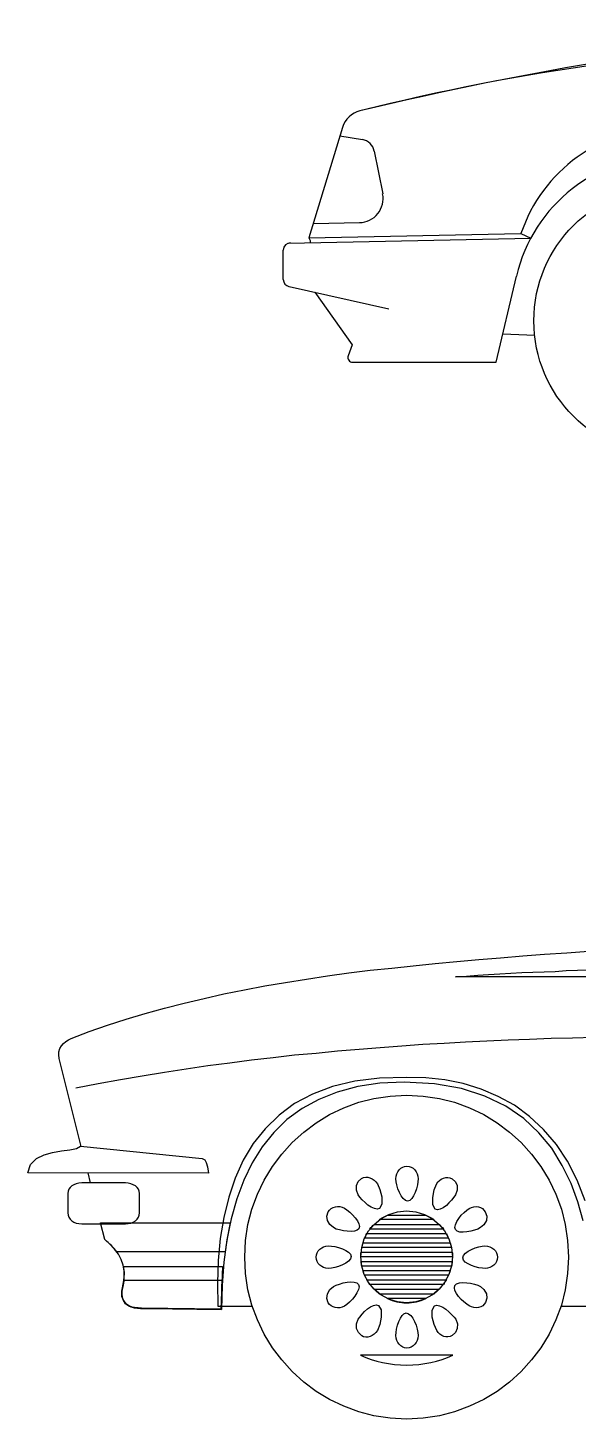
# Model space of a CAD drawing. Extents: x 81.2 to 102.2, y 189 to 198.5.
# Drawn here: x 85.071 to 86.213, y 189.036 to 191.921 of the extents above; entities that cross this region are included whole.
import ezdxf

# ---------------------------------------------------------------- set-up
doc = ezdxf.new("R2010")
doc.units = 0
doc.layers.get('0').update_dxf_attribs({"linetype": 'CONTINUOUS'})

msp = doc.modelspace()

# ---------------------------------------------------------------- linework, layer by layer
for p, q in [((85.7237, 191.7148), (85.6539, 191.4854)), ((85.7184, 191.6975), (85.7651, 191.6894)), ((85.7894, 191.6657), (85.807, 191.577)), ((85.6539, 191.4854), (86.094, 191.4945)), ((85.6631, 191.5155), (85.7589, 191.5173)), ((86.094, 191.4945), (86.1142, 191.4849)), ((85.6112, 191.4746), (86.1142, 191.4849)), ((85.6539, 191.4854), (85.6566, 191.4805)), ((85.6566, 191.4805), (85.6566, 191.4754)), ((85.6008, 191.3993), (85.6008, 191.4603)), ((86.0425, 191.2277), (86.0845, 191.4061)), ((85.6126, 191.3847), (85.8197, 191.3385)), ((85.666, 191.3728), (85.7435, 191.2635)), ((85.7435, 191.2635), (85.7355, 191.2411)), ((86.0563, 191.2863), (86.1224, 191.2835)), ((85.7449, 191.2277), (86.0425, 191.2277)), ((86.0063, 189.9891), (86.0516, 189.9926)), ((86.0516, 189.9926), (86.0975, 189.9967)), ((86.0975, 189.9967), (86.1428, 190.0001)), ((86.1428, 190.0001), (86.1888, 190.0029)), ((86.1888, 190.0029), (86.234, 190.0063)), ((85.7367, 189.961), (85.7813, 189.9665)), ((85.7813, 189.9665), (85.8259, 189.9713)), ((85.8259, 189.9713), (85.8705, 189.9761)), ((85.8705, 189.9761), (85.9157, 189.9809)), ((85.9157, 189.9809), (85.961, 189.985)), ((85.961, 189.985), (86.0063, 189.9891)), ((86.1188, 189.9624), (86.1421, 189.9637)), ((86.1421, 189.9637), (86.1647, 189.9644)), ((86.1647, 189.9644), (86.1881, 189.9658)), ((86.1881, 189.9658), (86.2114, 189.9665)), ((86.2114, 189.9665), (86.234, 189.9672)), ((85.5199, 189.926), (85.5624, 189.9343)), ((85.5624, 189.9343), (85.605, 189.9411)), ((85.605, 189.9411), (85.6489, 189.948)), ((85.6489, 189.948), (85.6928, 189.9548)), ((85.6928, 189.9548), (85.7367, 189.961)), ((85.9583, 189.9528), (85.9809, 189.9542)), ((89.5338, 189.9528), (85.9583, 189.9528)), ((85.9809, 189.9542), (86.0042, 189.9562)), ((86.0042, 189.9562), (86.0269, 189.9576)), ((86.0269, 189.9576), (86.0502, 189.9589)), ((86.0502, 189.9589), (86.0728, 189.9603)), ((86.0728, 189.9603), (86.0961, 189.9617)), ((86.0961, 189.9617), (86.1188, 189.9624)), ((85.395, 189.8986), (85.4362, 189.9082)), ((85.4362, 189.9082), (85.4774, 189.9178)), ((85.4774, 189.9178), (85.5199, 189.926)), ((85.275, 189.865), (85.3141, 189.8773)), ((85.3141, 189.8773), (85.3539, 189.8883)), ((85.3539, 189.8883), (85.395, 189.8986)), ((85.1981, 189.8396), (85.2359, 189.8526)), ((85.2359, 189.8526), (85.275, 189.865)), ((85.1446, 189.8149), (85.1494, 189.819)), ((85.1494, 189.819), (85.1549, 189.8224)), ((85.1549, 189.8224), (85.1604, 189.8252)), ((85.1604, 189.8252), (85.1981, 189.8396)), ((86.0234, 189.8197), (85.9788, 189.8176)), ((86.0234, 189.8197), (85.9788, 189.8176)), ((86.0673, 189.8217), (86.0234, 189.8197)), ((86.0673, 189.8217), (86.0234, 189.8197)), ((86.1119, 189.8231), (86.0673, 189.8217)), ((86.1119, 189.8231), (86.0673, 189.8217)), ((86.1565, 189.8252), (86.1119, 189.8231)), ((86.1565, 189.8252), (86.1119, 189.8231)), ((86.2011, 189.8259), (86.1565, 189.8252)), ((86.2011, 189.8259), (86.1565, 189.8252)), ((86.2457, 189.8272), (86.2011, 189.8259)), ((86.2457, 189.8272), (86.2011, 189.8259)), ((85.135, 189.7977), (85.1371, 189.8046)), ((85.135, 189.7909), (85.135, 189.7977)), ((85.1357, 189.7833), (85.135, 189.7909)), ((85.1371, 189.8046), (85.1405, 189.8101)), ((85.1405, 189.8101), (85.1446, 189.8149)), ((85.6242, 189.7902), (85.5796, 189.7847)), ((85.6242, 189.7902), (85.5796, 189.7847)), ((85.6688, 189.7943), (85.6242, 189.7902)), ((85.6688, 189.7943), (85.6242, 189.7902)), ((85.7134, 189.7991), (85.6688, 189.7943)), ((85.7134, 189.7991), (85.6688, 189.7943)), ((85.7579, 189.8025), (85.7134, 189.7991)), ((85.7579, 189.8025), (85.7134, 189.7991)), ((85.8019, 189.806), (85.7579, 189.8025)), ((85.8019, 189.806), (85.7579, 189.8025)), ((85.8464, 189.8094), (85.8019, 189.806)), ((85.8464, 189.8094), (85.8019, 189.806)), ((85.8903, 189.8128), (85.8464, 189.8094)), ((85.8903, 189.8128), (85.8464, 189.8094)), ((85.9349, 189.8149), (85.8903, 189.8128)), ((85.9349, 189.8149), (85.8903, 189.8128)), ((85.9788, 189.8176), (85.9349, 189.8149)), ((85.9788, 189.8176), (85.9349, 189.8149)), ((85.1816, 189.6013), (85.1357, 189.7833)), ((85.3991, 189.7614), (85.3539, 189.7545)), ((85.3991, 189.7614), (85.3539, 189.7545)), ((85.4444, 189.7682), (85.3991, 189.7614)), ((85.4444, 189.7682), (85.3991, 189.7614)), ((85.4897, 189.7737), (85.4444, 189.7682)), ((85.4897, 189.7737), (85.4444, 189.7682)), ((85.535, 189.7799), (85.4897, 189.7737)), ((85.535, 189.7799), (85.4897, 189.7737)), ((85.5796, 189.7847), (85.535, 189.7799)), ((85.5796, 189.7847), (85.535, 189.7799)), ((85.2626, 189.7394), (85.2167, 189.7312)), ((85.2626, 189.7394), (85.2167, 189.7312)), ((85.3079, 189.747), (85.2626, 189.7394)), ((85.3079, 189.747), (85.2626, 189.7394)), ((85.3539, 189.7545), (85.3079, 189.747)), ((85.3539, 189.7545), (85.3079, 189.747)), ((85.749, 189.7367), (85.7031, 189.7257)), ((85.8005, 189.7428), (85.749, 189.7367)), ((85.8012, 189.7326), (85.7552, 189.7257)), ((85.8567, 189.7442), (85.8005, 189.7428)), ((85.8519, 189.7346), (85.8012, 189.7326)), ((85.9144, 189.7312), (85.8519, 189.7346)), ((85.8965, 189.7435), (85.8567, 189.7442)), ((85.9363, 189.7394), (85.8965, 189.7435)), ((85.974, 189.7319), (85.9363, 189.7394)), ((86.0111, 189.7202), (85.974, 189.7319)), ((85.2167, 189.7312), (85.17, 189.7223)), ((85.2167, 189.7312), (85.17, 189.7223)), ((85.6612, 189.7099), (85.6242, 189.69)), ((85.7031, 189.7257), (85.6612, 189.7099)), ((85.7127, 189.714), (85.6742, 189.6989)), ((85.7552, 189.7257), (85.7127, 189.714)), ((85.7888, 189.701), (85.8224, 189.7058)), ((85.8224, 189.7058), (85.8567, 189.7079)), ((85.8567, 189.7079), (85.891, 189.7058)), ((85.891, 189.7058), (85.9246, 189.701)), ((85.9706, 189.7216), (85.9144, 189.7312)), ((86.0193, 189.7058), (85.9706, 189.7216)), ((86.0468, 189.7051), (86.0111, 189.7202)), ((86.0625, 189.6845), (86.0193, 189.7058)), ((86.0804, 189.6866), (86.0468, 189.7051)), ((85.6242, 189.69), (85.5919, 189.666)), ((85.6399, 189.6797), (85.6084, 189.6571)), ((85.6742, 189.6989), (85.6399, 189.6797)), ((85.6969, 189.6674), (85.7264, 189.6811)), ((85.7264, 189.6811), (85.7573, 189.6928)), ((85.7573, 189.6928), (85.7888, 189.701)), ((85.9246, 189.701), (85.9562, 189.6928)), ((85.9562, 189.6928), (85.9871, 189.6811)), ((85.9871, 189.6811), (86.0166, 189.6674)), ((86.0996, 189.6591), (86.0625, 189.6845)), ((86.1119, 189.6633), (86.0804, 189.6866)), ((85.5919, 189.666), (85.5631, 189.6379)), ((85.6084, 189.6571), (85.581, 189.6303)), ((85.6434, 189.631), (85.6688, 189.6502)), ((85.6688, 189.6502), (85.6969, 189.6674)), ((86.0166, 189.6674), (86.0447, 189.6502)), ((86.0447, 189.6502), (86.0701, 189.631)), ((86.1311, 189.6297), (86.0996, 189.6591)), ((86.1407, 189.6365), (86.1119, 189.6633)), ((85.5631, 189.6379), (85.5384, 189.607)), ((85.581, 189.6303), (85.5569, 189.6002)), ((85.6194, 189.6091), (85.6434, 189.631)), ((86.0701, 189.631), (86.0941, 189.6091)), ((86.1579, 189.5974), (86.1311, 189.6297)), ((86.1675, 189.6056), (86.1407, 189.6365)), ((85.1042, 189.5837), (85.122, 189.5885)), ((85.122, 189.5885), (85.1405, 189.5919)), ((85.1405, 189.5919), (85.1577, 189.594)), ((85.1577, 189.594), (85.1714, 189.5967)), ((85.1714, 189.5967), (85.1796, 189.6015)), ((85.1796, 189.6015), (85.4321, 189.5762)), ((85.5384, 189.607), (85.5178, 189.5727)), ((85.5569, 189.6002), (85.5364, 189.5672)), ((85.5974, 189.5851), (85.6194, 189.6091)), ((86.0941, 189.6091), (86.116, 189.5851)), ((86.1798, 189.5617), (86.1579, 189.5974)), ((86.1908, 189.5706), (86.1675, 189.6056)), ((85.0705, 189.5466), (85.076, 189.5638)), ((85.076, 189.5638), (85.0884, 189.5762)), ((85.0884, 189.5762), (85.1042, 189.5837)), ((85.4321, 189.5762), (85.4376, 189.5734)), ((85.4376, 189.5734), (85.441, 189.5679)), ((85.441, 189.5679), (85.4437, 189.559)), ((85.4437, 189.559), (85.4458, 189.546)), ((85.5178, 189.5727), (85.5007, 189.5357)), ((85.5364, 189.5672), (85.5185, 189.5316)), ((85.5611, 189.5316), (85.5782, 189.5597)), ((85.5782, 189.5597), (85.5974, 189.5851)), ((85.8485, 189.5583), (85.8526, 189.5597)), ((85.8526, 189.5597), (85.8574, 189.5604)), ((85.8574, 189.5604), (85.8622, 189.5597)), ((85.8622, 189.5597), (85.8663, 189.5583)), ((86.116, 189.5851), (86.1353, 189.5597)), ((86.1353, 189.5597), (86.1524, 189.5316)), ((86.1984, 189.5247), (86.1798, 189.5617)), ((86.2107, 189.5316), (86.1908, 189.5706)), ((85.4458, 189.546), (85.0705, 189.5466)), ((85.2006, 189.5261), (85.1955, 189.5464)), ((85.5007, 189.5357), (85.4876, 189.4959)), ((85.5185, 189.5316), (85.5041, 189.4925)), ((85.5473, 189.502), (85.5611, 189.5316)), ((85.7559, 189.5288), (85.7627, 189.535)), ((85.7627, 189.535), (85.7669, 189.537)), ((85.7669, 189.537), (85.7717, 189.5377)), ((85.7717, 189.5377), (85.7764, 189.5377)), ((85.7764, 189.5377), (85.7806, 189.5364)), ((85.7806, 189.5364), (85.7854, 189.5343)), ((85.7854, 189.5343), (85.7895, 189.5316)), ((85.7895, 189.5316), (85.7929, 189.5281)), ((85.8341, 189.5343), (85.8348, 189.5398)), ((85.8348, 189.5281), (85.8341, 189.5343)), ((85.8348, 189.5398), (85.8361, 189.5446)), ((85.8361, 189.5446), (85.8382, 189.5487)), ((85.8382, 189.5487), (85.8409, 189.5528)), ((85.8409, 189.5528), (85.8444, 189.5563)), ((85.8444, 189.5563), (85.8485, 189.5583)), ((85.8663, 189.5583), (85.8705, 189.5563)), ((85.8705, 189.5563), (85.8739, 189.5528)), ((85.8739, 189.5528), (85.8766, 189.5487)), ((85.8766, 189.5487), (85.8787, 189.5446)), ((85.8787, 189.5446), (85.88, 189.5398)), ((85.88, 189.5398), (85.8807, 189.5343)), ((85.8807, 189.5343), (85.88, 189.5281)), ((85.9212, 189.5275), (85.9246, 189.5309)), ((85.9246, 189.5309), (85.9287, 189.5336)), ((85.9287, 189.5336), (85.9329, 189.5357)), ((85.9329, 189.5357), (85.9377, 189.537)), ((85.9377, 189.537), (85.9425, 189.537)), ((85.9425, 189.537), (85.9466, 189.5364)), ((85.9466, 189.5364), (85.9514, 189.5343)), ((85.9514, 189.5343), (85.9583, 189.5281)), ((86.1524, 189.5316), (86.1661, 189.502)), ((86.2272, 189.4883), (86.2107, 189.5316)), ((85.1542, 189.5082), (85.1535, 189.5034)), ((85.1535, 189.5034), (85.1535, 189.4636)), ((85.1556, 189.5124), (85.1542, 189.5082)), ((85.1583, 189.5158), (85.1556, 189.5124)), ((85.1618, 189.5192), (85.1583, 189.5158)), ((85.1659, 189.5219), (85.1618, 189.5192)), ((85.1707, 189.524), (85.1659, 189.5219)), ((85.1762, 189.5254), (85.1707, 189.524)), ((85.1824, 189.5261), (85.1762, 189.5254)), ((85.2736, 189.5261), (85.1824, 189.5261)), ((85.2791, 189.5254), (85.2736, 189.5261)), ((85.2846, 189.524), (85.2791, 189.5254)), ((85.2894, 189.5219), (85.2846, 189.524)), ((85.2942, 189.5192), (85.2894, 189.5219)), ((85.2976, 189.5158), (85.2942, 189.5192)), ((85.3004, 189.5124), (85.2976, 189.5158)), ((85.3017, 189.5082), (85.3004, 189.5124)), ((85.3024, 189.5034), (85.3017, 189.5082)), ((85.3024, 189.4636), (85.3024, 189.5034)), ((85.5357, 189.4712), (85.5473, 189.502)), ((85.7524, 189.5199), (85.7559, 189.5288)), ((85.7524, 189.5103), (85.7524, 189.5199)), ((85.7559, 189.5007), (85.7524, 189.5103)), ((85.7929, 189.5281), (85.7963, 189.524)), ((85.7963, 189.524), (85.8012, 189.5117)), ((85.8012, 189.5117), (85.8053, 189.4966)), ((85.8361, 189.5213), (85.8348, 189.5281)), ((85.8382, 189.513), (85.8361, 189.5213)), ((85.8416, 189.5055), (85.8382, 189.513)), ((85.8451, 189.4986), (85.8416, 189.5055)), ((85.8746, 189.5055), (85.8711, 189.4986)), ((85.8773, 189.513), (85.8746, 189.5055)), ((85.8794, 189.5213), (85.8773, 189.513)), ((85.88, 189.5281), (85.8794, 189.5213)), ((85.9109, 189.4952), (85.9137, 189.511)), ((85.9137, 189.511), (85.9185, 189.5233)), ((85.9185, 189.5233), (85.9212, 189.5275)), ((85.9583, 189.5281), (85.9617, 189.5199)), ((85.9617, 189.5103), (85.9583, 189.5007)), ((85.9617, 189.5199), (85.9617, 189.5103)), ((86.1661, 189.502), (86.1778, 189.4712)), ((86.2121, 189.4863), (86.1984, 189.5247)), ((85.4876, 189.4959), (85.4774, 189.454)), ((85.5041, 189.4925), (85.4925, 189.4513)), ((85.6969, 189.4691), (85.7003, 189.4726)), ((85.7003, 189.4726), (85.7044, 189.4746)), ((85.7044, 189.4746), (85.7092, 189.476)), ((85.7092, 189.476), (85.7134, 189.4767)), ((85.7134, 189.4767), (85.7182, 189.4767)), ((85.7182, 189.4767), (85.7229, 189.4753)), ((85.7229, 189.4753), (85.7277, 189.4732)), ((85.7277, 189.4732), (85.7325, 189.4698)), ((85.7593, 189.4959), (85.7559, 189.5007)), ((85.7641, 189.4904), (85.7593, 189.4959)), ((85.7703, 189.4849), (85.7641, 189.4904)), ((85.7764, 189.4794), (85.7703, 189.4849)), ((85.7833, 189.4753), (85.7764, 189.4794)), ((85.7902, 189.4726), (85.7833, 189.4753)), ((85.7957, 189.4712), (85.7902, 189.4726)), ((85.8005, 189.4726), (85.7957, 189.4712)), ((85.8053, 189.4815), (85.8005, 189.4726)), ((85.8053, 189.4966), (85.8053, 189.4815)), ((85.8492, 189.4931), (85.8451, 189.4986)), ((85.854, 189.489), (85.8492, 189.4931)), ((85.8588, 189.4877), (85.854, 189.489)), ((85.8636, 189.489), (85.8588, 189.4877)), ((85.8677, 189.4931), (85.8636, 189.489)), ((85.8711, 189.4986), (85.8677, 189.4931)), ((85.9109, 189.4801), (85.9109, 189.4952)), ((85.9157, 189.4712), (85.9109, 189.4801)), ((85.9322, 189.4739), (85.926, 189.4712)), ((85.9391, 189.4787), (85.9322, 189.4739)), ((85.9445, 189.4842), (85.9391, 189.4787)), ((85.95, 189.4897), (85.9445, 189.4842)), ((85.9548, 189.4959), (85.95, 189.4897)), ((85.9583, 189.5007), (85.9548, 189.4959)), ((85.9816, 189.4691), (85.9864, 189.4726)), ((85.9864, 189.4726), (85.9912, 189.4746)), ((85.9912, 189.4746), (85.996, 189.476)), ((85.996, 189.476), (86.0008, 189.4767)), ((86.0008, 189.4767), (86.0056, 189.476)), ((86.0056, 189.476), (86.0097, 189.4746)), ((86.0097, 189.4746), (86.0138, 189.4726)), ((86.0138, 189.4726), (86.0172, 189.4691)), ((86.2231, 189.4472), (86.2121, 189.4863)), ((85.1535, 189.4636), (85.1542, 189.4588)), ((85.1542, 189.4588), (85.1556, 189.4547)), ((85.1556, 189.4547), (85.1583, 189.4506)), ((85.1583, 189.4506), (85.1618, 189.4472)), ((85.1618, 189.4472), (85.1659, 189.4444)), ((85.1659, 189.4444), (85.1707, 189.4424)), ((85.2846, 189.4424), (85.2894, 189.4444)), ((85.2894, 189.4444), (85.2942, 189.4472)), ((85.2942, 189.4472), (85.2976, 189.4506)), ((85.2976, 189.4506), (85.3004, 189.4547)), ((85.3004, 189.4547), (85.3017, 189.4588)), ((85.3017, 189.4588), (85.3024, 189.4636)), ((85.4774, 189.454), (85.4698, 189.4101)), ((85.4925, 189.4513), (85.4835, 189.4074)), ((85.5274, 189.4396), (85.5357, 189.4712)), ((85.6914, 189.4568), (85.6941, 189.4657)), ((85.6928, 189.4479), (85.6914, 189.4568)), ((85.6976, 189.4396), (85.6928, 189.4479)), ((85.6941, 189.4657), (85.6969, 189.4691)), ((85.7325, 189.4698), (85.7387, 189.465)), ((85.7387, 189.465), (85.7442, 189.4595)), ((85.7442, 189.4595), (85.7497, 189.4533)), ((85.7497, 189.4533), (85.7545, 189.4472)), ((85.7545, 189.4472), (85.7573, 189.441)), ((85.7895, 189.4396), (85.8032, 189.4513)), ((85.8005, 189.4499), (85.8046, 189.4527)), ((85.913, 189.4499), (85.8005, 189.4499)), ((85.8032, 189.4513), (85.8197, 189.4602)), ((85.8046, 189.4527), (85.8087, 189.4547)), ((85.8087, 189.4547), (85.8128, 189.4568)), ((85.8128, 189.4568), (85.8169, 189.4588)), ((85.8169, 189.4588), (85.8965, 189.4588)), ((85.8197, 189.4602), (85.8375, 189.4657)), ((85.8375, 189.4657), (85.8567, 189.4678)), ((85.8567, 189.4678), (85.8759, 189.4657)), ((85.8759, 189.4657), (85.8938, 189.4602)), ((85.8938, 189.4602), (85.9102, 189.4513)), ((85.8965, 189.4588), (85.9006, 189.4568)), ((85.9006, 189.4568), (85.9047, 189.4547)), ((85.9047, 189.4547), (85.9089, 189.4527)), ((85.9089, 189.4527), (85.913, 189.4499)), ((85.9102, 189.4513), (85.924, 189.4396)), ((85.9205, 189.4698), (85.9157, 189.4712)), ((85.926, 189.4712), (85.9205, 189.4698)), ((85.9583, 189.439), (85.961, 189.4458)), ((85.961, 189.4458), (85.9651, 189.452)), ((85.9651, 189.452), (85.9699, 189.4588)), ((85.9699, 189.4588), (85.9761, 189.4643)), ((85.9761, 189.4643), (85.9816, 189.4691)), ((86.0172, 189.4691), (86.02, 189.4657)), ((86.0221, 189.4479), (86.0172, 189.439)), ((86.02, 189.4657), (86.0228, 189.4568)), ((86.0228, 189.4568), (86.0221, 189.4479)), ((86.1778, 189.4712), (86.186, 189.4396)), ((85.1707, 189.4424), (85.1762, 189.4417)), ((85.1762, 189.4417), (85.1824, 189.441)), ((85.1824, 189.441), (85.2736, 189.441)), ((85.2304, 189.4081), (85.2215, 189.4431)), ((85.2215, 189.4431), (85.4904, 189.4431)), ((85.2304, 189.4081), (85.2221, 189.441)), ((85.2736, 189.441), (85.2791, 189.4417)), ((85.2791, 189.4417), (85.2846, 189.4424)), ((85.2791, 189.4417), (85.2791, 189.4417)), ((85.4876, 189.4287), (85.4849, 189.4136)), ((85.4904, 189.4431), (85.4876, 189.4287)), ((85.5226, 189.406), (85.5274, 189.4396)), ((85.7051, 189.4328), (85.6976, 189.4396)), ((85.7106, 189.43), (85.7051, 189.4328)), ((85.7175, 189.428), (85.7106, 189.43)), ((85.7257, 189.4259), (85.7175, 189.428)), ((85.7333, 189.4252), (85.7257, 189.4259)), ((85.7415, 189.4245), (85.7333, 189.4252)), ((85.7483, 189.4252), (85.7415, 189.4245)), ((85.7538, 189.4273), (85.7483, 189.4252)), ((85.7573, 189.4307), (85.7538, 189.4273)), ((85.7573, 189.441), (85.7586, 189.4355)), ((85.7586, 189.4355), (85.7573, 189.4307)), ((85.7689, 189.4094), (85.7778, 189.4259)), ((85.771, 189.4136), (85.7717, 189.4156)), ((85.7717, 189.4156), (85.773, 189.4184)), ((85.773, 189.4184), (85.7744, 189.4204)), ((85.7744, 189.4204), (85.9391, 189.4204)), ((85.7778, 189.4259), (85.7895, 189.4396)), ((85.7806, 189.43), (85.7826, 189.4328)), ((85.9329, 189.43), (85.7806, 189.43)), ((85.7826, 189.4328), (85.7847, 189.4348)), ((85.7847, 189.4348), (85.7868, 189.4376)), ((85.7868, 189.4376), (85.7895, 189.4396)), ((85.7895, 189.4396), (85.924, 189.4396)), ((85.924, 189.4396), (85.9267, 189.4376)), ((85.924, 189.4396), (85.9356, 189.4259)), ((85.9267, 189.4376), (85.9287, 189.4348)), ((85.9287, 189.4348), (85.9308, 189.4328)), ((85.9308, 189.4328), (85.9329, 189.43)), ((85.9356, 189.4259), (85.9445, 189.4094)), ((85.9391, 189.4204), (85.9404, 189.4184)), ((85.9404, 189.4184), (85.9418, 189.4156)), ((85.9418, 189.4156), (85.9425, 189.4136)), ((85.9569, 189.4334), (85.9583, 189.439)), ((85.9583, 189.4287), (85.9569, 189.4334)), ((85.9617, 189.4252), (85.9583, 189.4287)), ((85.9672, 189.4232), (85.9617, 189.4252)), ((85.974, 189.4232), (85.9672, 189.4232)), ((85.9816, 189.4239), (85.974, 189.4232)), ((85.9898, 189.4252), (85.9816, 189.4239)), ((85.9973, 189.4273), (85.9898, 189.4252)), ((86.0042, 189.43), (85.9973, 189.4273)), ((86.0097, 189.4328), (86.0042, 189.43)), ((86.0172, 189.439), (86.0097, 189.4328)), ((86.186, 189.4396), (86.1908, 189.406)), ((85.2414, 189.3978), (85.2304, 189.4081)), ((85.2338, 189.4046), (85.2304, 189.4081)), ((85.2372, 189.4019), (85.2338, 189.4046)), ((85.2407, 189.3985), (85.2372, 189.4019)), ((85.2441, 189.3957), (85.2407, 189.3985)), ((85.2503, 189.3882), (85.2414, 189.3978)), ((85.2468, 189.3923), (85.2441, 189.3957)), ((85.2496, 189.3895), (85.2468, 189.3923)), ((85.2523, 189.3861), (85.2496, 189.3895)), ((85.2585, 189.3779), (85.2503, 189.3882)), ((85.2551, 189.3827), (85.2523, 189.3861)), ((85.4698, 189.4101), (85.4657, 189.3648)), ((85.4835, 189.4074), (85.4774, 189.3614)), ((85.4822, 189.3978), (85.4801, 189.3827)), ((85.4849, 189.4136), (85.4822, 189.3978)), ((85.5206, 189.3717), (85.5226, 189.406)), ((85.6729, 189.3847), (85.6763, 189.3882)), ((85.6763, 189.3882), (85.6804, 189.3909)), ((85.6804, 189.3909), (85.6845, 189.393)), ((85.6845, 189.393), (85.6893, 189.3943)), ((85.6893, 189.3943), (85.6948, 189.395)), ((85.6948, 189.395), (85.701, 189.3943)), ((85.701, 189.3943), (85.7078, 189.3937)), ((85.7078, 189.3937), (85.7154, 189.3916)), ((85.7154, 189.3916), (85.7236, 189.3889)), ((85.7236, 189.3889), (85.7305, 189.3854)), ((85.7614, 189.3724), (85.7634, 189.3916)), ((85.7634, 189.3916), (85.7689, 189.4094)), ((85.7634, 189.3916), (85.7641, 189.3943)), ((85.95, 189.3916), (85.7634, 189.3916)), ((85.7641, 189.3943), (85.7648, 189.3964)), ((85.7648, 189.3964), (85.7655, 189.3992)), ((85.7655, 189.3992), (85.7662, 189.4012)), ((85.7662, 189.4012), (85.9473, 189.4012)), ((85.7696, 189.4108), (85.771, 189.4136)), ((85.9438, 189.4108), (85.7696, 189.4108)), ((85.9425, 189.4136), (85.9438, 189.4108)), ((85.9445, 189.4094), (85.95, 189.3916)), ((85.9473, 189.4012), (85.948, 189.3992)), ((85.948, 189.3992), (85.9486, 189.3964)), ((85.9486, 189.3964), (85.9493, 189.3943)), ((85.9493, 189.3943), (85.95, 189.3916)), ((85.95, 189.3916), (85.9521, 189.3724)), ((85.9843, 189.3841), (85.9912, 189.3875)), ((85.9912, 189.3875), (85.9987, 189.3909)), ((85.9987, 189.3909), (86.0063, 189.393)), ((86.0063, 189.393), (86.0131, 189.3943)), ((86.0131, 189.3943), (86.0193, 189.395)), ((86.0193, 189.395), (86.0248, 189.3943)), ((86.0248, 189.3943), (86.0296, 189.393)), ((86.0296, 189.393), (86.0337, 189.3909)), ((86.0337, 189.3909), (86.0378, 189.3882)), ((86.0378, 189.3882), (86.0413, 189.3847)), ((86.1908, 189.406), (86.1929, 189.3717)), ((85.4801, 189.3827), (85.2551, 189.3827)), ((85.264, 189.3669), (85.2585, 189.3779)), ((85.2681, 189.3553), (85.264, 189.3669)), ((85.4657, 189.3648), (85.4643, 189.3182)), ((85.4774, 189.3614), (85.4739, 189.3134)), ((85.5226, 189.3374), (85.5206, 189.3717)), ((85.6688, 189.3717), (85.6694, 189.3765)), ((85.6694, 189.3669), (85.6688, 189.3717)), ((85.6694, 189.3765), (85.6708, 189.3806)), ((85.6708, 189.3628), (85.6694, 189.3669)), ((85.6708, 189.3806), (85.6729, 189.3847)), ((85.6729, 189.3587), (85.6708, 189.3628)), ((85.6763, 189.3553), (85.6729, 189.3587)), ((85.7305, 189.3594), (85.7236, 189.3559)), ((85.7305, 189.3854), (85.736, 189.382)), ((85.736, 189.3635), (85.7305, 189.3594)), ((85.736, 189.382), (85.7401, 189.3779)), ((85.7401, 189.3683), (85.736, 189.3635)), ((85.7401, 189.3779), (85.7415, 189.3731)), ((85.7415, 189.3731), (85.7401, 189.3683)), ((85.7614, 189.3799), (85.7621, 189.382)), ((85.7614, 189.3772), (85.7614, 189.3799)), ((85.7614, 189.3752), (85.7614, 189.3772)), ((85.7614, 189.3724), (85.7614, 189.3752)), ((85.7614, 189.3724), (85.7614, 189.3724)), ((85.7614, 189.3724), (85.7614, 189.3724)), ((85.7614, 189.3724), (85.7614, 189.3724)), ((85.7614, 189.3724), (85.7614, 189.3724)), ((85.9521, 189.3724), (85.7614, 189.3724)), ((85.7634, 189.3532), (85.7614, 189.3724)), ((85.7621, 189.382), (85.9514, 189.382)), ((85.7621, 189.3601), (85.7621, 189.3628)), ((85.7621, 189.3628), (85.9514, 189.3628)), ((85.7627, 189.358), (85.7621, 189.3601)), ((85.7627, 189.3553), (85.7627, 189.358)), ((85.9521, 189.3724), (85.95, 189.3532)), ((85.9514, 189.3601), (85.9507, 189.358)), ((85.9507, 189.358), (85.9507, 189.3553)), ((85.9514, 189.382), (85.9521, 189.3799)), ((85.9514, 189.3628), (85.9514, 189.3601)), ((85.9521, 189.3799), (85.9521, 189.3772)), ((85.9521, 189.3772), (85.9521, 189.3752)), ((85.9521, 189.3752), (85.9521, 189.3724)), ((85.9733, 189.3703), (85.9747, 189.3752)), ((85.9747, 189.3655), (85.9733, 189.3703)), ((85.9747, 189.3752), (85.9788, 189.3799)), ((85.9782, 189.3614), (85.9747, 189.3655)), ((85.9843, 189.358), (85.9782, 189.3614)), ((85.9788, 189.3799), (85.9843, 189.3841)), ((85.9912, 189.3546), (85.9843, 189.358)), ((86.0413, 189.3587), (86.0378, 189.3553)), ((86.0413, 189.3847), (86.0433, 189.3806)), ((86.0433, 189.3628), (86.0413, 189.3587)), ((86.0433, 189.3806), (86.0447, 189.3765)), ((86.0447, 189.3669), (86.0433, 189.3628)), ((86.0447, 189.3765), (86.0454, 189.3717)), ((86.0454, 189.3717), (86.0447, 189.3669)), ((86.1929, 189.3717), (86.1908, 189.3374)), ((85.2702, 189.3429), (85.2681, 189.3553)), ((85.2681, 189.3141), (85.2702, 189.3292)), ((85.2688, 189.3525), (85.4746, 189.3525)), ((85.2709, 189.3402), (85.2688, 189.3525)), ((85.2702, 189.3292), (85.2702, 189.3429)), ((85.2702, 189.3264), (85.2709, 189.3402)), ((85.4746, 189.3525), (85.4712, 189.264)), ((85.5274, 189.3038), (85.5226, 189.3374)), ((85.6804, 189.3525), (85.6763, 189.3553)), ((85.6845, 189.3504), (85.6804, 189.3525)), ((85.6893, 189.3491), (85.6845, 189.3504)), ((85.6948, 189.3484), (85.6893, 189.3491)), ((85.701, 189.3491), (85.6948, 189.3484)), ((85.7078, 189.3504), (85.701, 189.3491)), ((85.7154, 189.3525), (85.7078, 189.3504)), ((85.7236, 189.3559), (85.7154, 189.3525)), ((85.7634, 189.3532), (85.7627, 189.3553)), ((85.95, 189.3532), (85.7634, 189.3532)), ((85.7689, 189.3354), (85.7634, 189.3532)), ((85.7669, 189.3408), (85.7662, 189.3436)), ((85.7662, 189.3436), (85.9473, 189.3436)), ((85.7675, 189.3388), (85.7669, 189.3408)), ((85.7689, 189.336), (85.7675, 189.3388)), ((85.7696, 189.334), (85.7689, 189.336)), ((85.7778, 189.3189), (85.7689, 189.3354)), ((85.9438, 189.334), (85.7696, 189.334)), ((85.9445, 189.3354), (85.9356, 189.3189)), ((85.9445, 189.336), (85.9438, 189.334)), ((85.95, 189.3532), (85.9445, 189.3354)), ((85.9459, 189.3388), (85.9445, 189.336)), ((85.9466, 189.3408), (85.9459, 189.3388)), ((85.9473, 189.3436), (85.9466, 189.3408)), ((85.9507, 189.3553), (85.95, 189.3532)), ((85.9987, 189.3518), (85.9912, 189.3546)), ((86.0063, 189.3497), (85.9987, 189.3518)), ((86.0138, 189.3491), (86.0063, 189.3497)), ((86.02, 189.3484), (86.0138, 189.3491)), ((86.0248, 189.3491), (86.02, 189.3484)), ((86.0296, 189.3504), (86.0248, 189.3491)), ((86.0337, 189.3525), (86.0296, 189.3504)), ((86.0378, 189.3553), (86.0337, 189.3525)), ((86.1908, 189.3374), (86.186, 189.3038)), ((85.266, 189.301), (85.2681, 189.3141)), ((85.2681, 189.3141), (85.266, 189.301)), ((85.266, 189.2983), (85.2674, 189.312)), ((85.266, 189.2901), (85.266, 189.301)), ((85.266, 189.301), (85.266, 189.2901)), ((85.2674, 189.312), (85.2702, 189.3264)), ((85.2688, 189.3168), (85.2681, 189.3141)), ((85.2695, 189.3209), (85.2688, 189.3189)), ((85.2688, 189.3189), (85.2688, 189.3168)), ((85.2695, 189.323), (85.2695, 189.3209)), ((85.4739, 189.323), (85.2695, 189.323)), ((85.4643, 189.3182), (85.465, 189.2702)), ((85.4739, 189.3134), (85.4726, 189.2633)), ((85.4732, 189.3086), (85.4739, 189.323)), ((85.4732, 189.2935), (85.4732, 189.3086)), ((85.5357, 189.2722), (85.5274, 189.3038)), ((85.6928, 189.2956), (85.6976, 189.3045)), ((85.6976, 189.3045), (85.7051, 189.3107)), ((85.7051, 189.3107), (85.7106, 189.3134)), ((85.7106, 189.3134), (85.7175, 189.3155)), ((85.7175, 189.3155), (85.725, 189.3182)), ((85.725, 189.3182), (85.7333, 189.3196)), ((85.7333, 189.3196), (85.7408, 189.3203)), ((85.7408, 189.3203), (85.7476, 189.3196)), ((85.7476, 189.3196), (85.7531, 189.3182)), ((85.7531, 189.3182), (85.7566, 189.3148)), ((85.7566, 189.3045), (85.7531, 189.2976)), ((85.7566, 189.3148), (85.7579, 189.31)), ((85.7579, 189.31), (85.7566, 189.3045)), ((85.7758, 189.3216), (85.7744, 189.3244)), ((85.7744, 189.3244), (85.9391, 189.3244)), ((85.7778, 189.3196), (85.7758, 189.3216)), ((85.7792, 189.3168), (85.7778, 189.3196)), ((85.7895, 189.3052), (85.7778, 189.3189)), ((85.7806, 189.3148), (85.7792, 189.3168)), ((85.9329, 189.3148), (85.7806, 189.3148)), ((85.7922, 189.3024), (85.7895, 189.3052)), ((85.7895, 189.3052), (85.924, 189.3052)), ((85.8032, 189.2935), (85.7895, 189.3052)), ((85.795, 189.2997), (85.7922, 189.3024)), ((85.7977, 189.2976), (85.795, 189.2997)), ((85.924, 189.3052), (85.9102, 189.2935)), ((85.9185, 189.2997), (85.9157, 189.2976)), ((85.9212, 189.3024), (85.9185, 189.2997)), ((85.924, 189.3052), (85.9212, 189.3024)), ((85.9356, 189.3189), (85.924, 189.3052)), ((85.9343, 189.3168), (85.9329, 189.3148)), ((85.9363, 189.3196), (85.9343, 189.3168)), ((85.9377, 189.3216), (85.9363, 189.3196)), ((85.9391, 189.3244), (85.9377, 189.3216)), ((85.9562, 189.3079), (85.9569, 189.3127)), ((85.9569, 189.3024), (85.9562, 189.3079)), ((85.9569, 189.3127), (85.9603, 189.3161)), ((85.9603, 189.2962), (85.9569, 189.3024)), ((85.9603, 189.3161), (85.9665, 189.3182)), ((85.9665, 189.3182), (85.9733, 189.3189)), ((85.9733, 189.3189), (85.9816, 189.3182)), ((85.9816, 189.3182), (85.9891, 189.3175)), ((85.9891, 189.3175), (85.9973, 189.3155)), ((85.9973, 189.3155), (86.0042, 189.3134)), ((86.0042, 189.3134), (86.0097, 189.3107)), ((86.0097, 189.3107), (86.0172, 189.3045)), ((86.0172, 189.3045), (86.0221, 189.2956)), ((86.186, 189.3038), (86.1778, 189.2722)), ((85.2674, 189.2853), (85.266, 189.2983)), ((85.2688, 189.2818), (85.266, 189.2901)), ((85.266, 189.2901), (85.2688, 189.2818)), ((85.2729, 189.275), (85.2674, 189.2853)), ((85.2743, 189.275), (85.2688, 189.2818)), ((85.2688, 189.2818), (85.2743, 189.275)), ((85.2853, 189.2681), (85.2729, 189.275)), ((85.2818, 189.2702), (85.2743, 189.275)), ((85.2743, 189.275), (85.2818, 189.2702)), ((85.2915, 189.2668), (85.2818, 189.2702)), ((85.2818, 189.2702), (85.2915, 189.2668)), ((85.465, 189.2702), (85.5365, 189.2702)), ((85.4726, 189.2784), (85.4732, 189.2935)), ((85.4726, 189.2633), (85.4726, 189.2784)), ((85.5473, 189.2414), (85.5357, 189.2722)), ((85.6914, 189.286), (85.6928, 189.2956)), ((85.6941, 189.277), (85.6914, 189.286)), ((85.6969, 189.2736), (85.6941, 189.277)), ((85.7003, 189.2709), (85.6969, 189.2736)), ((85.7044, 189.2688), (85.7003, 189.2709)), ((85.7277, 189.2702), (85.7229, 189.2681)), ((85.7325, 189.2736), (85.7277, 189.2702)), ((85.738, 189.2784), (85.7325, 189.2736)), ((85.7442, 189.2846), (85.738, 189.2784)), ((85.749, 189.2908), (85.7442, 189.2846)), ((85.7531, 189.2976), (85.749, 189.2908)), ((85.782, 189.2688), (85.7881, 189.2716)), ((85.7881, 189.2716), (85.7936, 189.2729)), ((85.7936, 189.2729), (85.7984, 189.2716)), ((85.8005, 189.2949), (85.7977, 189.2976)), ((85.7984, 189.2716), (85.8039, 189.2626)), ((85.913, 189.2949), (85.8005, 189.2949)), ((85.8197, 189.2846), (85.8032, 189.2935)), ((85.8169, 189.286), (85.8217, 189.2839)), ((85.8965, 189.286), (85.8169, 189.286)), ((85.8375, 189.2791), (85.8197, 189.2846)), ((85.8217, 189.2839), (85.8265, 189.2818)), ((85.8265, 189.2818), (85.8313, 189.2805)), ((85.8313, 189.2805), (85.8361, 189.2791)), ((85.8361, 189.2791), (85.8409, 189.2784)), ((85.8567, 189.277), (85.8375, 189.2791)), ((85.8409, 189.2784), (85.8464, 189.2777)), ((85.8464, 189.2777), (85.8512, 189.277)), ((85.8512, 189.277), (85.8567, 189.277)), ((85.8759, 189.2791), (85.8567, 189.277)), ((85.8567, 189.277), (85.8622, 189.277)), ((85.8622, 189.277), (85.867, 189.2777)), ((85.867, 189.2777), (85.8725, 189.2784)), ((85.8725, 189.2784), (85.8773, 189.2791)), ((85.8938, 189.2846), (85.8759, 189.2791)), ((85.8773, 189.2791), (85.8821, 189.2805)), ((85.8821, 189.2805), (85.8869, 189.2818)), ((85.8869, 189.2818), (85.8917, 189.2839)), ((85.8917, 189.2839), (85.8965, 189.286)), ((85.9102, 189.2935), (85.8938, 189.2846)), ((85.9096, 189.2619), (85.9144, 189.2709)), ((85.9157, 189.2976), (85.913, 189.2949)), ((85.9144, 189.2709), (85.9192, 189.2722)), ((85.9192, 189.2722), (85.9246, 189.2709)), ((85.9246, 189.2709), (85.9315, 189.2681)), ((85.9644, 189.2901), (85.9603, 189.2962)), ((85.9699, 189.2839), (85.9644, 189.2901)), ((85.9754, 189.2791), (85.9699, 189.2839)), ((85.9816, 189.2743), (85.9754, 189.2791)), ((85.9864, 189.2709), (85.9816, 189.2743)), ((85.9912, 189.2688), (85.9864, 189.2709)), ((86.0145, 189.2709), (86.0104, 189.2688)), ((86.0179, 189.2743), (86.0145, 189.2709)), ((86.0207, 189.2777), (86.0179, 189.2743)), ((86.0234, 189.2867), (86.0207, 189.2777)), ((86.0221, 189.2956), (86.0234, 189.2867)), ((86.1778, 189.2722), (86.1661, 189.2414)), ((86.177, 189.2702), (86.2519, 189.2702)), ((85.3065, 189.2661), (85.2853, 189.2681)), ((85.3045, 189.2654), (85.2915, 189.2668)), ((85.2915, 189.2668), (85.3045, 189.2654)), ((85.3196, 189.2654), (85.3045, 189.2654)), ((85.3045, 189.2654), (85.3196, 189.2654)), ((85.4712, 189.264), (85.3065, 189.2661)), ((85.4726, 189.2633), (85.3196, 189.2654)), ((85.3196, 189.2654), (85.4726, 189.2633)), ((85.5611, 189.2119), (85.5473, 189.2414)), ((85.7085, 189.2674), (85.7044, 189.2688)), ((85.7134, 189.2668), (85.7085, 189.2674)), ((85.7182, 189.2668), (85.7134, 189.2668)), ((85.7229, 189.2681), (85.7182, 189.2668)), ((85.7524, 189.2331), (85.7559, 189.2427)), ((85.7559, 189.2427), (85.7593, 189.2475)), ((85.7593, 189.2475), (85.7641, 189.2537)), ((85.7641, 189.2537), (85.7696, 189.2592)), ((85.7696, 189.2592), (85.7758, 189.2647)), ((85.7758, 189.2647), (85.782, 189.2688)), ((85.8039, 189.2475), (85.8012, 189.2318)), ((85.8039, 189.2626), (85.8039, 189.2475)), ((85.8403, 189.2379), (85.8437, 189.2448)), ((85.8437, 189.2448), (85.8471, 189.2503)), ((85.8471, 189.2503), (85.8512, 189.2544)), ((85.8512, 189.2544), (85.856, 189.2558)), ((85.856, 189.2558), (85.8608, 189.2544)), ((85.8608, 189.2544), (85.8657, 189.2503)), ((85.8657, 189.2503), (85.8698, 189.2448)), ((85.8698, 189.2448), (85.8732, 189.2379)), ((85.9096, 189.2475), (85.9096, 189.2619)), ((85.9137, 189.2318), (85.9096, 189.2475)), ((85.9315, 189.2681), (85.9377, 189.264)), ((85.9377, 189.264), (85.9445, 189.2585)), ((85.9445, 189.2585), (85.95, 189.253)), ((85.95, 189.253), (85.9555, 189.2475)), ((85.9555, 189.2475), (85.9589, 189.2427)), ((85.9589, 189.2427), (85.9624, 189.2331)), ((85.996, 189.2674), (85.9912, 189.2688)), ((86.0008, 189.2668), (85.996, 189.2674)), ((86.0056, 189.2674), (86.0008, 189.2668)), ((86.0104, 189.2688), (86.0056, 189.2674)), ((86.1661, 189.2414), (86.1524, 189.2119)), ((85.7524, 189.2235), (85.7524, 189.2331)), ((85.7566, 189.2153), (85.7524, 189.2235)), ((85.7634, 189.2084), (85.7566, 189.2153)), ((85.7929, 189.2153), (85.7895, 189.2119)), ((85.7963, 189.2194), (85.7929, 189.2153)), ((85.8012, 189.2318), (85.7963, 189.2194)), ((85.8341, 189.2091), (85.8348, 189.2153)), ((85.8348, 189.2153), (85.8355, 189.2222)), ((85.8355, 189.2222), (85.8375, 189.2304)), ((85.8375, 189.2304), (85.8403, 189.2379)), ((85.8732, 189.2379), (85.8766, 189.2304)), ((85.8766, 189.2304), (85.8787, 189.2222)), ((85.8787, 189.2222), (85.88, 189.2153)), ((85.88, 189.2153), (85.8807, 189.2091)), ((85.9192, 189.2194), (85.9137, 189.2318)), ((85.9219, 189.2153), (85.9192, 189.2194)), ((85.9253, 189.2119), (85.9219, 189.2153)), ((85.9583, 189.2153), (85.9514, 189.2091)), ((85.9617, 189.2235), (85.9583, 189.2153)), ((85.9624, 189.2331), (85.9617, 189.2235)), ((85.5782, 189.1837), (85.5611, 189.2119)), ((85.5974, 189.1584), (85.5782, 189.1837)), ((85.7675, 189.2064), (85.7634, 189.2084)), ((85.7723, 189.2057), (85.7675, 189.2064)), ((85.7764, 189.2057), (85.7723, 189.2057)), ((85.7813, 189.2071), (85.7764, 189.2057)), ((85.7854, 189.2091), (85.7813, 189.2071)), ((85.7895, 189.2119), (85.7854, 189.2091)), ((85.8348, 189.2036), (85.8341, 189.2091)), ((85.8361, 189.1988), (85.8348, 189.2036)), ((85.8382, 189.1947), (85.8361, 189.1988)), ((85.8409, 189.1913), (85.8382, 189.1947)), ((85.8444, 189.1879), (85.8409, 189.1913)), ((85.8485, 189.1851), (85.8444, 189.1879)), ((85.8526, 189.1837), (85.8485, 189.1851)), ((85.8574, 189.1831), (85.8526, 189.1837)), ((85.8622, 189.1837), (85.8574, 189.1831)), ((85.8663, 189.1851), (85.8622, 189.1837)), ((85.8705, 189.1879), (85.8663, 189.1851)), ((85.8739, 189.1913), (85.8705, 189.1879)), ((85.8766, 189.1947), (85.8739, 189.1913)), ((85.8787, 189.1988), (85.8766, 189.1947)), ((85.88, 189.2036), (85.8787, 189.1988)), ((85.8807, 189.2091), (85.88, 189.2036)), ((85.9294, 189.2091), (85.9253, 189.2119)), ((85.9336, 189.2071), (85.9294, 189.2091)), ((85.9377, 189.2064), (85.9336, 189.2071)), ((85.9425, 189.2064), (85.9377, 189.2064)), ((85.9473, 189.2071), (85.9425, 189.2064)), ((85.9514, 189.2091), (85.9473, 189.2071)), ((86.1353, 189.1837), (86.116, 189.1584)), ((86.1524, 189.2119), (86.1353, 189.1837)), ((85.6194, 189.1344), (85.5974, 189.1584)), ((85.7607, 189.1686), (85.7717, 189.1638)), ((85.9528, 189.1686), (85.7607, 189.1686)), ((85.7717, 189.1638), (85.7833, 189.1597)), ((85.7833, 189.1597), (85.795, 189.1556)), ((85.795, 189.1556), (85.8066, 189.1529)), ((85.9068, 189.1529), (85.9185, 189.1556)), ((85.9185, 189.1556), (85.9301, 189.1597)), ((85.9301, 189.1597), (85.9418, 189.1638)), ((85.9418, 189.1638), (85.9528, 189.1686)), ((86.116, 189.1584), (86.0941, 189.1344)), ((85.6434, 189.1124), (85.6194, 189.1344)), ((85.8066, 189.1529), (85.819, 189.1508)), ((85.819, 189.1508), (85.8313, 189.1487)), ((85.8313, 189.1487), (85.8437, 189.1481)), ((85.8437, 189.1481), (85.8567, 189.1474)), ((85.8567, 189.1474), (85.8698, 189.1481)), ((85.8698, 189.1481), (85.8821, 189.1487)), ((85.8821, 189.1487), (85.8945, 189.1508)), ((85.8945, 189.1508), (85.9068, 189.1529)), ((86.0941, 189.1344), (86.0701, 189.1124)), ((85.6688, 189.0932), (85.6434, 189.1124)), ((86.0701, 189.1124), (86.0447, 189.0932)), ((85.6969, 189.0761), (85.6688, 189.0932)), ((85.7264, 189.0624), (85.6969, 189.0761)), ((86.0166, 189.0761), (85.9871, 189.0624)), ((86.0447, 189.0932), (86.0166, 189.0761)), ((85.7573, 189.0507), (85.7264, 189.0624)), ((85.7888, 189.0425), (85.7573, 189.0507)), ((85.8224, 189.0376), (85.7888, 189.0425)), ((85.9246, 189.0425), (85.891, 189.0376)), ((85.9562, 189.0507), (85.9246, 189.0425)), ((85.9871, 189.0624), (85.9562, 189.0507)), ((85.8567, 189.0356), (85.8224, 189.0376)), ((85.891, 189.0376), (85.8567, 189.0356))]:
    msp.add_line(p, q)
msp.add_circle((86.4008, 191.3135), 0.28)
for centre, radius, start, end in [((87.4275, 184.846), 7.1014, 94.9228, 103.58156), ((86.913, 187.1653), 4.7264, 91.622, 104.1209), ((85.7715, 191.7002), 0.05, 103.4706, 163.078), ((86.3991, 191.392), 0.3219, 18.8245, 161.4332), ((85.76, 191.6599), 0.03, 11.2169, 80.2115), ((86.4008, 191.3316), 0.325, 12.0143, 166.7534), ((85.7579, 191.5673), 0.05, 271.0684, 11.2169), ((85.6158, 191.4603), 0.015, 90, 180), ((85.6158, 191.3993), 0.015, 180, 257.446), ((85.7449, 191.2377), 0.01, 160.3368, 270)]:
    msp.add_arc(centre, radius, start, end)

doc.saveas('drawing.dxf')
